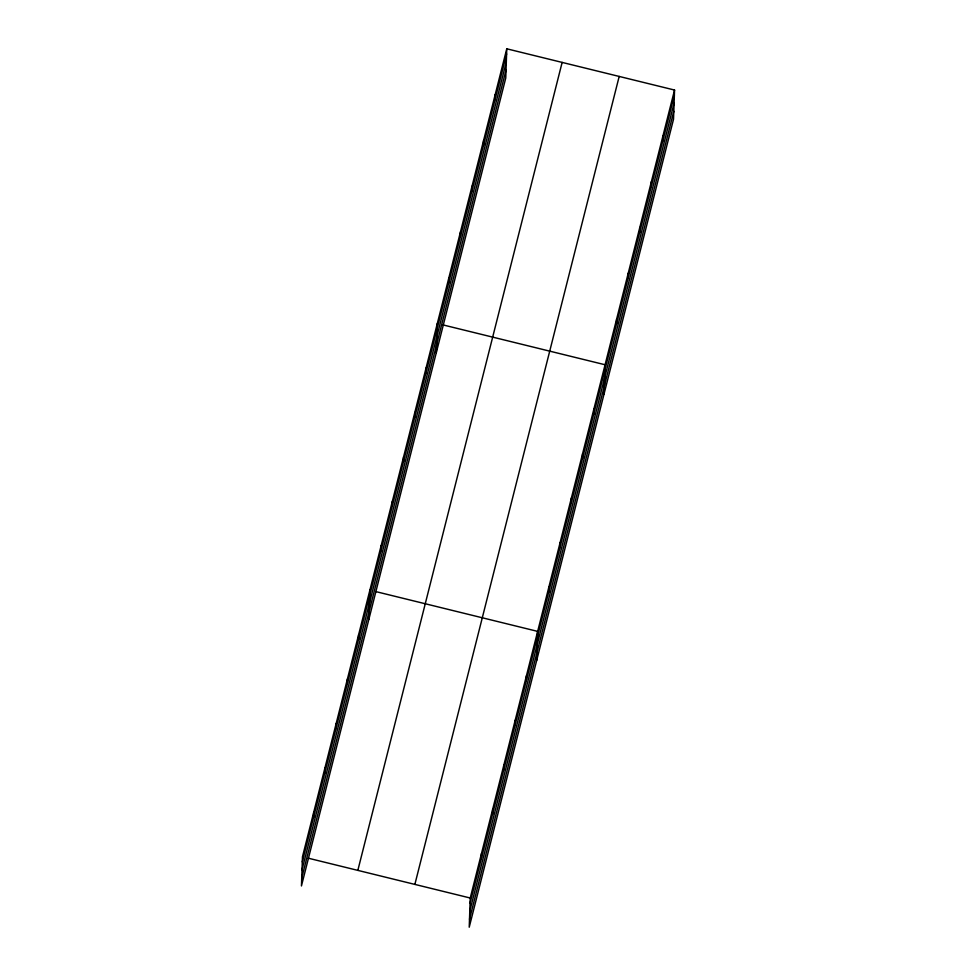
<?xml version="1.0" encoding="UTF-8"?>
<svg xmlns="http://www.w3.org/2000/svg" width="976" height="976" viewBox="0 0 976 976"><rect width="100%" height="100%" fill="white"/><g stroke="black" fill="none" stroke-linecap="round" stroke-linejoin="round"><path stroke-width="1.46" d="M313.528 817.437L313.711 812.325M324.764 773.004L324.947 767.892M336 728.56L336.183 723.46M347.236 684.127L347.419 679.015M358.473 639.683L358.656 634.583M368.867 619.321L369.892 590.138M380.945 550.818L381.128 545.706M392.193 506.373L392.364 501.261M403.43 461.941L403.6 456.829M414.666 417.496L414.837 412.384M425.902 373.064L426.073 367.952M436.296 352.69L437.309 323.507M448.716 282.833L448.887 277.721M460.294 237.046L460.465 231.934M471.872 191.272L472.042 186.16M483.449 145.485L483.62 140.373M495.027 99.698L495.198 94.587M674.55 90.048L470.237 898.018L469.224 927.2L673.525 119.231L674.55 90.048L506.776 48.8L302.475 856.769L301.45 885.952L505.763 77.982L506.776 48.8M481.302 858.685L481.473 853.573M492.538 814.252L492.709 809.141M503.775 769.808L503.945 764.696M515.011 725.375L515.194 720.264M526.247 680.931L526.43 675.819M536.641 660.569L537.666 631.387L375.723 591.578M548.719 592.054L548.902 586.942M559.956 547.621L560.139 542.51M571.192 503.177L571.375 498.065M582.428 458.744L582.611 453.633M593.664 414.3L593.847 409.188M604.071 393.938L605.083 364.756L443.141 324.947M616.478 324.081L616.661 318.969M628.056 278.294L628.239 273.182M639.634 232.508L639.817 227.396M651.212 186.721L651.395 181.621M662.789 140.947L662.972 135.835M302.292 861.881L506.605 53.912M302.011 869.823L506.324 61.854M301.73 878.01L506.032 70.04M357.838 870.385L562.139 62.415M414.873 884.402L619.187 76.433M470.066 903.129L674.367 95.16M469.785 911.072L674.099 103.102M469.505 919.258L673.806 111.288M308.294 858.197L470.237 898.018"/></g></svg>
